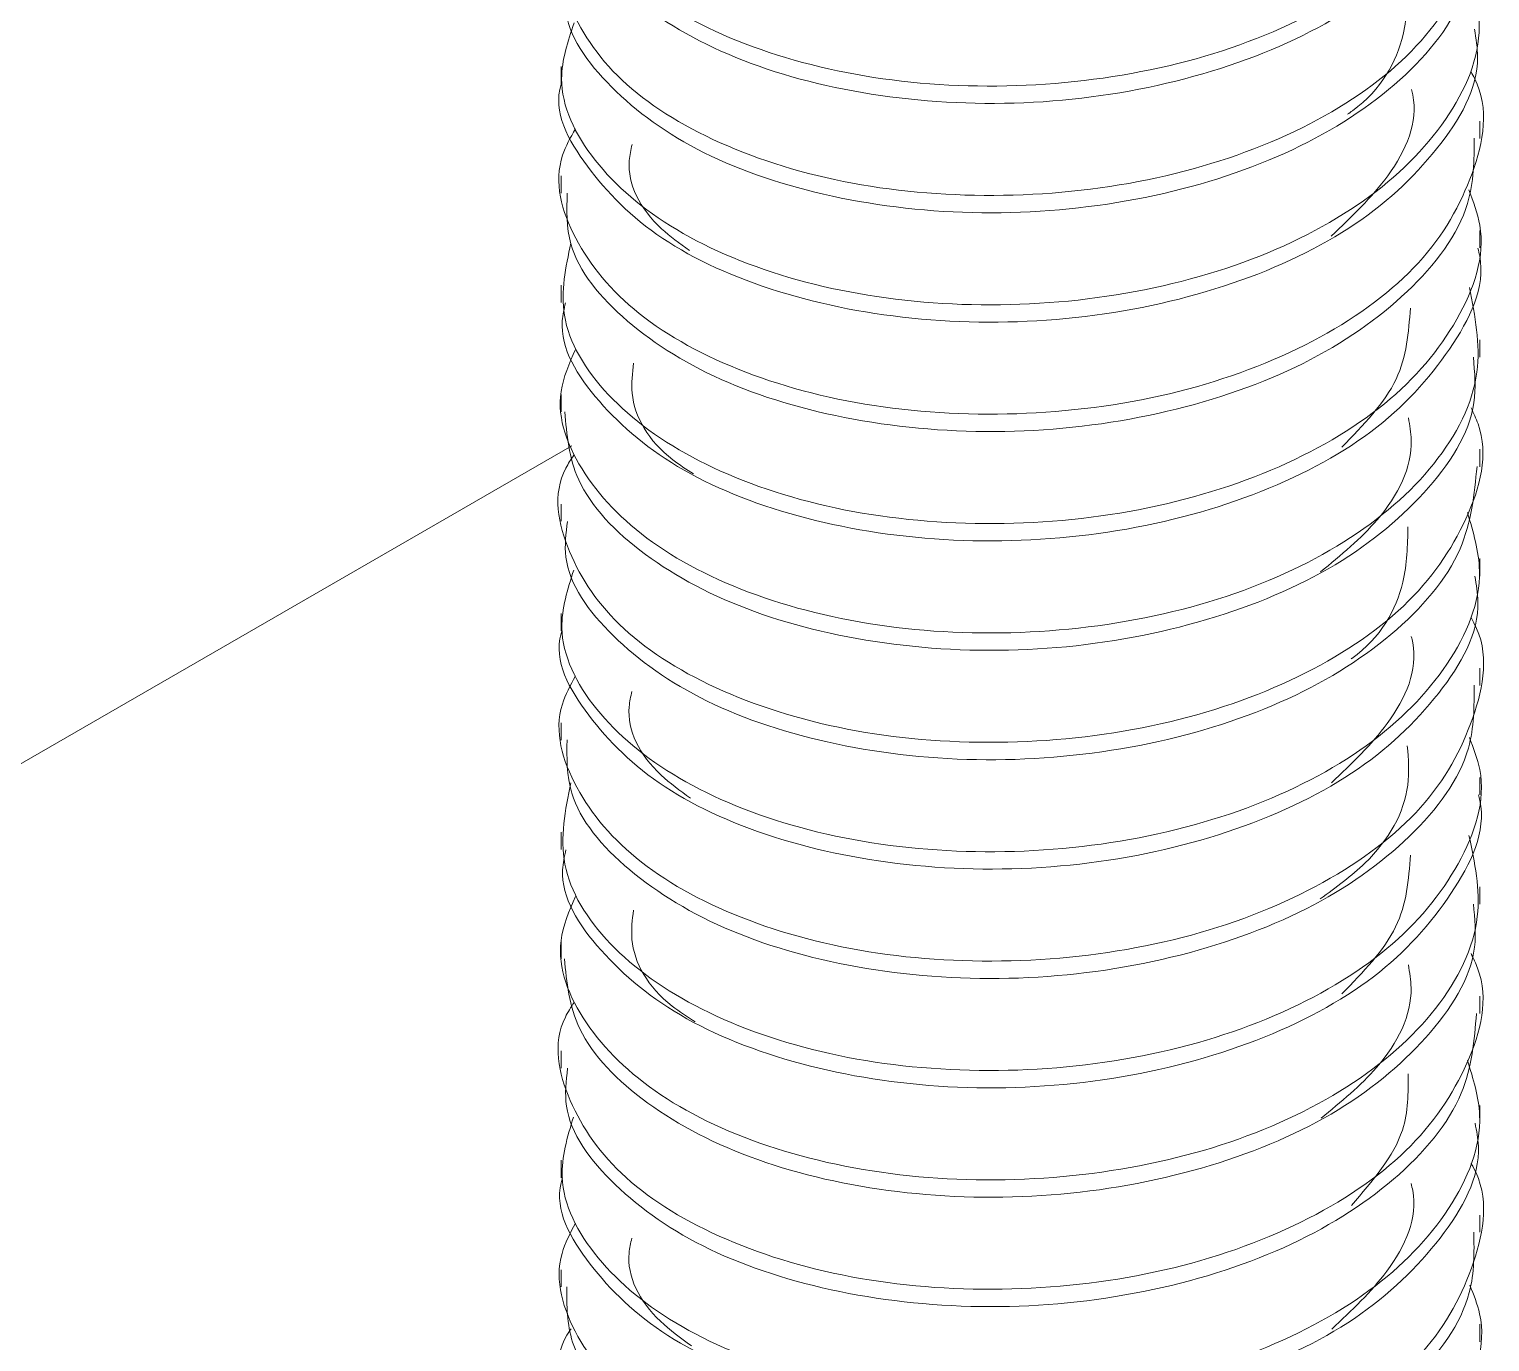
# Model space of a CAD drawing. Extents: x -976302 to -776254, y 5665 to 231437.
# Drawn here: x -788598.2 to -788502.2, y 78972.1 to 79058.4 of the extents above; entities that cross this region are included whole.
import ezdxf

# ---------------------------------------------------------------- set-up
doc = ezdxf.new("R2010")
doc.units = 0
doc.header["$LTSCALE"] = 1000
doc.header["$MEASUREMENT"] = 0

msp = doc.modelspace()

# ---------------------------------------------------------------- linework, layer by layer
at = {"linetype": 'Continuous', "lineweight": 15}
for p, q in [((-788563.248, 79055.927), (-788563.248, 79054.781)), ((-788563.248, 79055.927), (-788563.248, 79054.781)), ((-788502.861, 79051.191), (-788502.861, 79052.327)), ((-788502.861, 79051.191), (-788502.861, 79052.327)), ((-788563.248, 79048.733), (-788563.248, 79047.596)), ((-788563.248, 79048.733), (-788563.248, 79047.596)), ((-788502.861, 79043.995), (-788502.861, 79045.142)), ((-788502.861, 79043.995), (-788502.861, 79045.142)), ((-788563.248, 79041.542), (-788563.248, 79040.403)), ((-788563.248, 79041.542), (-788563.248, 79040.403)), ((-788502.861, 79036.81), (-788502.861, 79037.946)), ((-788502.861, 79036.81), (-788502.861, 79037.946)), ((-788563.248, 79034.356), (-788563.248, 79033.211)), ((-788563.248, 79034.356), (-788563.248, 79033.211)), ((-788791.463, 78898.844), (-788562.545, 79030.995)), ((-788791.463, 78898.844), (-788562.545, 79030.995)), ((-788502.861, 79029.615), (-788502.861, 79030.757)), ((-788502.861, 79029.615), (-788502.861, 79030.757)), ((-788563.248, 79027.159), (-788563.248, 79026.024)), ((-788563.248, 79027.159), (-788563.248, 79026.024)), ((-788502.861, 79022.426), (-788502.861, 79023.568)), ((-788502.861, 79022.426), (-788502.861, 79023.568)), ((-788563.248, 79019.972), (-788563.248, 79018.827)), ((-788563.248, 79019.972), (-788563.248, 79018.827)), ((-788502.861, 79015.237), (-788502.861, 79016.373)), ((-788502.861, 79015.237), (-788502.861, 79016.373)), ((-788563.248, 79012.78), (-788563.248, 79011.642)), ((-788563.248, 79012.78), (-788563.248, 79011.642)), ((-788502.861, 79008.041), (-788502.861, 79009.188)), ((-788502.861, 79008.041), (-788502.861, 79009.188)), ((-788563.248, 79005.587), (-788563.248, 79004.45)), ((-788563.248, 79005.587), (-788563.248, 79004.45)), ((-788502.861, 79000.856), (-788502.861, 79001.992)), ((-788502.861, 79000.856), (-788502.861, 79001.992)), ((-788563.248, 78998.403), (-788563.248, 78997.257)), ((-788563.248, 78998.403), (-788563.248, 78997.257)), ((-788502.861, 78993.662), (-788502.861, 78994.802)), ((-788502.861, 78993.662), (-788502.861, 78994.802)), ((-788563.248, 78991.205), (-788563.248, 78990.07)), ((-788563.248, 78991.205), (-788563.248, 78990.07)), ((-788502.861, 78986.472), (-788502.861, 78987.615)), ((-788502.861, 78986.472), (-788502.861, 78987.615)), ((-788563.248, 78984.018), (-788563.248, 78982.874)), ((-788563.248, 78984.018), (-788563.248, 78982.874)), ((-788502.861, 78979.284), (-788502.861, 78980.419)), ((-788502.861, 78979.284), (-788502.861, 78980.419)), ((-788563.248, 78976.826), (-788563.248, 78975.687)), ((-788563.248, 78976.826), (-788563.248, 78975.687)), ((-788502.861, 78972.087), (-788502.861, 78973.234)), ((-788502.861, 78972.087), (-788502.861, 78973.234))]:
    msp.add_line(p, q, dxfattribs=at)
for points, knots in [([(-788562.296, 79073.295), (-788562.692, 79072.42), (-788563.89, 79069.773), (-788562.187, 79065.104), (-788557.502, 79060.256), (-788549.879, 79056.567), (-788540.403, 79054.565), (-788530.085, 79054.544), (-788520.108, 79056.462), (-788511.575, 79060.283), (-788505.543, 79065.447), (-788502.414, 79071.447), (-788503.16, 79075.458), (-788503.518, 79077.386)], [0, 0, 0, 0, 0.047346, 0.143341, 0.239312, 0.335302, 0.431272, 0.527243, 0.623228, 0.719198, 0.815197, 0.911164, 1, 1, 1, 1]), ([(-788562.296, 79073.295), (-788562.692, 79072.42), (-788563.89, 79069.773), (-788562.187, 79065.104), (-788557.502, 79060.256), (-788549.879, 79056.567), (-788540.403, 79054.565), (-788530.085, 79054.544), (-788520.108, 79056.462), (-788511.575, 79060.283), (-788505.543, 79065.447), (-788502.414, 79071.447), (-788503.16, 79075.458), (-788503.518, 79077.386)], [0, 0, 0, 0, 0.047346, 0.143341, 0.239312, 0.335302, 0.431272, 0.527243, 0.623228, 0.719198, 0.815197, 0.911164, 1, 1, 1, 1]), ([(-788503.291, 79072.765), (-788503.21, 79071.707), (-788502.97, 79068.557), (-788506.286, 79063.548), (-788512.625, 79058.473), (-788521.451, 79054.98), (-788531.538, 79053.262), (-788541.806, 79053.621), (-788551.106, 79055.848), (-788558.267, 79059.728), (-788562.645, 79064.422), (-788562.871, 79067.718), (-788562.972, 79069.181)], [0, 0, 0, 0, 0.0543406, 0.1618234, 0.2693015, 0.3767979, 0.4842708, 0.5917741, 0.6992497, 0.806743, 0.9142216, 1, 1, 1, 1]), ([(-788503.291, 79072.765), (-788503.21, 79071.707), (-788502.97, 79068.557), (-788506.286, 79063.548), (-788512.625, 79058.473), (-788521.451, 79054.98), (-788531.538, 79053.262), (-788541.806, 79053.621), (-788551.106, 79055.848), (-788558.267, 79059.728), (-788562.645, 79064.422), (-788562.871, 79067.718), (-788562.972, 79069.181)], [0, 0, 0, 0, 0.0543406, 0.1618234, 0.2693015, 0.3767979, 0.4842708, 0.5917741, 0.6992497, 0.806743, 0.9142216, 1, 1, 1, 1]), ([(-788562.44, 79066.337), (-788562.598, 79066.098), (-788563.892, 79064.147), (-788563.113, 79060.053), (-788559.798, 79054.864), (-788553.149, 79050.667), (-788544.311, 79047.927), (-788534.184, 79047.135), (-788523.926, 79048.273), (-788514.722, 79051.387), (-788507.509, 79056.09), (-788503.476, 79061.871), (-788502.172, 79066.595), (-788503.263, 79068.986), (-788503.438, 79069.368)], [0, 0, 0, 0, 0.013489, 0.110304, 0.207112, 0.303917, 0.400737, 0.497537, 0.594365, 0.691168, 0.787988, 0.884793, 0.981595, 1, 1, 1, 1]), ([(-788562.44, 79066.337), (-788562.598, 79066.098), (-788563.892, 79064.147), (-788563.113, 79060.053), (-788559.798, 79054.864), (-788553.149, 79050.667), (-788544.311, 79047.927), (-788534.184, 79047.135), (-788523.926, 79048.273), (-788514.722, 79051.387), (-788507.509, 79056.09), (-788503.476, 79061.871), (-788502.172, 79066.595), (-788503.263, 79068.986), (-788503.438, 79069.368)], [0, 0, 0, 0, 0.013489, 0.110304, 0.207112, 0.303917, 0.400737, 0.497537, 0.594365, 0.691168, 0.787988, 0.884793, 0.981595, 1, 1, 1, 1]), ([(-788503.014, 79065.581), (-788503.223, 79063.699), (-788503.662, 79059.73), (-788508.456, 79054.197), (-788515.886, 79049.702), (-788525.337, 79046.882), (-788535.639, 79045.962), (-788545.644, 79047.107), (-788554.278, 79049.999), (-788560.308, 79054.434), (-788563.295, 79058.668), (-788562.938, 79061.234), (-788562.835, 79061.97)], [0, 0, 0, 0, 0.096849, 0.204333, 0.311838, 0.419323, 0.526808, 0.634309, 0.741794, 0.849311, 0.956791, 1, 1, 1, 1]), ([(-788503.014, 79065.581), (-788503.223, 79063.699), (-788503.662, 79059.73), (-788508.456, 79054.197), (-788515.886, 79049.702), (-788525.337, 79046.882), (-788535.639, 79045.962), (-788545.644, 79047.107), (-788554.278, 79049.999), (-788560.308, 79054.434), (-788563.295, 79058.668), (-788562.938, 79061.234), (-788562.835, 79061.97)], [0, 0, 0, 0, 0.096849, 0.204333, 0.311838, 0.419323, 0.526808, 0.634309, 0.741794, 0.849311, 0.956791, 1, 1, 1, 1]), ([(-788562.394, 79058.789), (-788562.801, 79057.568), (-788563.808, 79054.546), (-788561.463, 79049.62), (-788556.102, 79044.99), (-788548.008, 79041.602), (-788538.261, 79040.018), (-788527.915, 79040.4), (-788518.16, 79042.741), (-788510.053, 79046.893), (-788504.676, 79052.29), (-788502.317, 79057.848), (-788503.29, 79061.253), (-788503.674, 79062.599)], [0, 0, 0, 0, 0.065634, 0.162438, 0.259223, 0.356036, 0.452816, 0.54961, 0.646401, 0.743187, 0.839991, 0.936772, 1, 1, 1, 1]), ([(-788562.394, 79058.789), (-788562.801, 79057.568), (-788563.808, 79054.546), (-788561.463, 79049.62), (-788556.102, 79044.99), (-788548.008, 79041.602), (-788538.261, 79040.018), (-788527.915, 79040.4), (-788518.16, 79042.741), (-788510.053, 79046.893), (-788504.676, 79052.29), (-788502.317, 79057.848), (-788503.29, 79061.253), (-788503.674, 79062.599)], [0, 0, 0, 0, 0.065634, 0.162438, 0.259223, 0.356036, 0.452816, 0.54961, 0.646401, 0.743187, 0.839991, 0.936772, 1, 1, 1, 1]), ([(-788507.592, 79061.606), (-788507.611, 79060.415), (-788507.661, 79057.43), (-788509.394, 79054.299), (-788511.453, 79052.859), (-788511.565, 79052.781)], [0, 0, 0, 0, 0.3857605, 0.9665792, 1, 1, 1, 1]), ([(-788507.592, 79061.606), (-788507.611, 79060.415), (-788507.661, 79057.43), (-788509.394, 79054.299), (-788511.453, 79052.859), (-788511.565, 79052.781)], [0, 0, 0, 0, 0.3857605, 0.9665792, 1, 1, 1, 1]), ([(-788503.217, 79058.367), (-788503.115, 79057.754), (-788502.664, 79055.059), (-788505.337, 79050.376), (-788511.027, 79045.041), (-788519.459, 79041.193), (-788529.356, 79039.077), (-788539.697, 79038.995), (-788549.254, 79040.857), (-788557.09, 79044.407), (-788561.803, 79049.254), (-788563.807, 79052.95), (-788563.239, 79054.765), (-788563.235, 79054.779)], [0, 0, 0, 0, 0.031615, 0.139127, 0.246623, 0.354152, 0.461645, 0.56916, 0.67666, 0.784163, 0.891673, 0.999166, 1, 1, 1, 1]), ([(-788503.217, 79058.367), (-788503.115, 79057.754), (-788502.664, 79055.059), (-788505.337, 79050.376), (-788511.027, 79045.041), (-788519.459, 79041.193), (-788529.356, 79039.077), (-788539.697, 79038.995), (-788549.254, 79040.857), (-788557.09, 79044.407), (-788561.803, 79049.254), (-788563.807, 79052.95), (-788563.239, 79054.765), (-788563.235, 79054.779)], [0, 0, 0, 0, 0.031615, 0.139127, 0.246623, 0.354152, 0.461645, 0.56916, 0.67666, 0.784163, 0.891673, 0.999166, 1, 1, 1, 1]), ([(-788562.31, 79051.827), (-788562.628, 79051.253), (-788563.914, 79048.932), (-788562.691, 79044.521), (-788558.628, 79039.5), (-788551.446, 79035.567), (-788542.246, 79033.21), (-788531.997, 79032.834), (-788521.86, 79034.385), (-788513.016, 79037.885), (-788506.338, 79042.852), (-788503.035, 79048.801), (-788502.181, 79053.312), (-788503.361, 79055.429), (-788503.44, 79055.571)], [0, 0, 0, 0, 0.031647, 0.127805, 0.223942, 0.320088, 0.416231, 0.512365, 0.608522, 0.704659, 0.800822, 0.896955, 0.993098, 1, 1, 1, 1]), ([(-788562.31, 79051.827), (-788562.628, 79051.253), (-788563.914, 79048.932), (-788562.691, 79044.521), (-788558.628, 79039.5), (-788551.446, 79035.567), (-788542.246, 79033.21), (-788531.997, 79032.834), (-788521.86, 79034.385), (-788513.016, 79037.885), (-788506.338, 79042.852), (-788503.035, 79048.801), (-788502.181, 79053.312), (-788503.361, 79055.429), (-788503.44, 79055.571)], [0, 0, 0, 0, 0.031647, 0.127805, 0.223942, 0.320088, 0.416231, 0.512365, 0.608522, 0.704659, 0.800822, 0.896955, 0.993098, 1, 1, 1, 1]), ([(-788507.354, 79054.401), (-788507.324, 79054.285), (-788506.847, 79052.396), (-788508.375, 79048.834), (-788511.291, 79046.041), (-788512.629, 79044.759)], [0, 0, 0, 0, 0.034088, 0.55673, 1, 1, 1, 1]), ([(-788507.354, 79054.401), (-788507.324, 79054.285), (-788506.847, 79052.396), (-788508.375, 79048.834), (-788511.291, 79046.041), (-788512.629, 79044.759)], [0, 0, 0, 0, 0.034088, 0.55673, 1, 1, 1, 1]), ([(-788503.228, 79051.205), (-788503.241, 79049.759), (-788503.272, 79046.22), (-788507.237, 79040.948), (-788514.106, 79036.13), (-788523.242, 79032.95), (-788533.452, 79031.596), (-788543.62, 79032.33), (-788552.628, 79034.869), (-788559.283, 79039.022), (-788562.968, 79043.518), (-788562.876, 79046.479), (-788562.841, 79047.605)], [0, 0, 0, 0, 0.074219, 0.181693, 0.289174, 0.396656, 0.504125, 0.611623, 0.719096, 0.826596, 0.934065, 1, 1, 1, 1]), ([(-788503.228, 79051.205), (-788503.241, 79049.759), (-788503.272, 79046.22), (-788507.237, 79040.948), (-788514.106, 79036.13), (-788523.242, 79032.95), (-788533.452, 79031.596), (-788543.62, 79032.33), (-788552.628, 79034.869), (-788559.283, 79039.022), (-788562.968, 79043.518), (-788562.876, 79046.479), (-788562.841, 79047.605)], [0, 0, 0, 0, 0.074219, 0.181693, 0.289174, 0.396656, 0.504125, 0.611623, 0.719096, 0.826596, 0.934065, 1, 1, 1, 1]), ([(-788554.815, 79043.819), (-788555.453, 79044.283), (-788557.769, 79045.969), (-788559.069, 79048.564), (-788558.661, 79050.444), (-788558.584, 79050.798)], [0, 0, 0, 0, 0.235839, 0.856014, 1, 1, 1, 1]), ([(-788554.815, 79043.819), (-788555.453, 79044.283), (-788557.769, 79045.969), (-788559.069, 79048.564), (-788558.661, 79050.444), (-788558.584, 79050.798)], [0, 0, 0, 0, 0.235839, 0.856014, 1, 1, 1, 1]), ([(-788562.607, 79044.307), (-788562.943, 79042.726), (-788563.667, 79039.322), (-788560.589, 79034.174), (-788554.587, 79029.779), (-788546.061, 79026.72), (-788536.094, 79025.56), (-788525.771, 79026.343), (-788516.289, 79029.102), (-788508.643, 79033.559), (-788503.969, 79039.17), (-788502.234, 79044.238), (-788503.292, 79047.04), (-788503.583, 79047.809)], [0, 0, 0, 0, 0.084575, 0.182194, 0.279801, 0.377434, 0.475039, 0.572666, 0.670274, 0.76789, 0.865505, 0.96311, 1, 1, 1, 1]), ([(-788562.607, 79044.307), (-788562.943, 79042.726), (-788563.667, 79039.322), (-788560.589, 79034.174), (-788554.587, 79029.779), (-788546.061, 79026.72), (-788536.094, 79025.56), (-788525.771, 79026.343), (-788516.289, 79029.102), (-788508.643, 79033.559), (-788503.969, 79039.17), (-788502.234, 79044.238), (-788503.292, 79047.04), (-788503.583, 79047.809)], [0, 0, 0, 0, 0.084575, 0.182194, 0.279801, 0.377434, 0.475039, 0.572666, 0.670274, 0.76789, 0.865505, 0.96311, 1, 1, 1, 1]), ([(-788502.992, 79043.985), (-788502.949, 79043.812), (-788502.393, 79041.572), (-788504.55, 79037.232), (-788509.535, 79031.682), (-788517.537, 79027.481), (-788527.194, 79024.985), (-788537.544, 79024.454), (-788547.36, 79025.941), (-788555.637, 79029.142), (-788561.079, 79033.789), (-788563.548, 79037.776), (-788563.046, 79039.992), (-788562.956, 79040.387)], [0, 0, 0, 0, 0.008994, 0.116523, 0.224028, 0.331562, 0.439063, 0.546575, 0.654089, 0.761595, 0.869125, 0.976627, 1, 1, 1, 1]), ([(-788502.992, 79043.985), (-788502.949, 79043.812), (-788502.393, 79041.572), (-788504.55, 79037.232), (-788509.535, 79031.682), (-788517.537, 79027.481), (-788527.194, 79024.985), (-788537.544, 79024.454), (-788547.36, 79025.941), (-788555.637, 79029.142), (-788561.079, 79033.789), (-788563.548, 79037.776), (-788563.046, 79039.992), (-788562.956, 79040.387)], [0, 0, 0, 0, 0.008994, 0.116523, 0.224028, 0.331562, 0.439063, 0.546575, 0.654089, 0.761595, 0.869125, 0.976627, 1, 1, 1, 1]), ([(-788562.302, 79037.326), (-788562.703, 79036.408), (-788563.883, 79033.713), (-788562.104, 79029.01), (-788557.333, 79024.188), (-788549.649, 79020.535), (-788540.136, 79018.585), (-788529.812, 79018.615), (-788519.86, 79020.587), (-788511.378, 79024.45), (-788505.426, 79029.644), (-788502.4, 79035.592), (-788503.183, 79039.527), (-788503.551, 79041.383)], [0, 0, 0, 0, 0.049639, 0.145732, 0.2418, 0.337889, 0.433956, 0.530026, 0.626106, 0.722175, 0.81827, 0.914335, 1, 1, 1, 1]), ([(-788562.302, 79037.326), (-788562.703, 79036.408), (-788563.883, 79033.713), (-788562.104, 79029.01), (-788557.333, 79024.188), (-788549.649, 79020.535), (-788540.136, 79018.585), (-788529.812, 79018.615), (-788519.86, 79020.587), (-788511.378, 79024.45), (-788505.426, 79029.644), (-788502.4, 79035.592), (-788503.183, 79039.527), (-788503.551, 79041.383)], [0, 0, 0, 0, 0.049639, 0.145732, 0.2418, 0.337889, 0.433956, 0.530026, 0.626106, 0.722175, 0.81827, 0.914335, 1, 1, 1, 1]), ([(-788507.429, 79040.039), (-788507.546, 79038.446), (-788507.786, 79035.169), (-788510.527, 79032.347), (-788511.935, 79030.897)], [0, 0, 0, 0, 0.486135, 1, 1, 1, 1]), ([(-788507.429, 79040.039), (-788507.546, 79038.446), (-788507.786, 79035.169), (-788510.527, 79032.347), (-788511.935, 79030.897)], [0, 0, 0, 0, 0.486135, 1, 1, 1, 1]), ([(-788503.29, 79036.809), (-788503.202, 79035.807), (-788502.929, 79032.714), (-788506.158, 79027.744), (-788512.419, 79022.634), (-788521.197, 79019.096), (-788531.264, 79017.327), (-788541.543, 79017.632), (-788550.882, 79019.814), (-788558.113, 79023.653), (-788562.595, 79028.372), (-788562.874, 79031.716), (-788563, 79033.227)], [0, 0, 0, 0, 0.051489, 0.158974, 0.266453, 0.373953, 0.481428, 0.588932, 0.696409, 0.803903, 0.911384, 1, 1, 1, 1]), ([(-788503.29, 79036.809), (-788503.202, 79035.807), (-788502.929, 79032.714), (-788506.158, 79027.744), (-788512.419, 79022.634), (-788521.197, 79019.096), (-788531.264, 79017.327), (-788541.543, 79017.632), (-788550.882, 79019.814), (-788558.113, 79023.653), (-788562.595, 79028.372), (-788562.874, 79031.716), (-788563, 79033.227)], [0, 0, 0, 0, 0.051489, 0.158974, 0.266453, 0.373953, 0.481428, 0.588932, 0.696409, 0.803903, 0.911384, 1, 1, 1, 1]), ([(-788554.538, 79029.138), (-788555.007, 79029.439), (-788557.292, 79030.904), (-788558.815, 79033.575), (-788558.561, 79035.765), (-788558.485, 79036.422)], [0, 0, 0, 0, 0.153201, 0.746025, 1, 1, 1, 1]), ([(-788554.538, 79029.138), (-788555.007, 79029.439), (-788557.292, 79030.904), (-788558.815, 79033.575), (-788558.561, 79035.765), (-788558.485, 79036.422)], [0, 0, 0, 0, 0.153201, 0.746025, 1, 1, 1, 1]), ([(-788562.417, 79030.366), (-788562.599, 79030.086), (-788563.897, 79028.088), (-788563.069, 79023.954), (-788559.658, 79018.784), (-788552.941, 79014.62), (-788544.055, 79011.926), (-788533.91, 79011.186), (-788523.664, 79012.376), (-788514.502, 79015.54), (-788507.355, 79020.277), (-788503.412, 79026.08), (-788502.168, 79030.779), (-788503.274, 79033.135), (-788503.439, 79033.487)], [0, 0, 0, 0, 0.015789, 0.112519, 0.20924, 0.30596, 0.402692, 0.499406, 0.596149, 0.692865, 0.789601, 0.886318, 0.983035, 1, 1, 1, 1]), ([(-788562.417, 79030.366), (-788562.599, 79030.086), (-788563.897, 79028.088), (-788563.069, 79023.954), (-788559.658, 79018.784), (-788552.941, 79014.62), (-788544.055, 79011.926), (-788533.91, 79011.186), (-788523.664, 79012.376), (-788514.502, 79015.54), (-788507.355, 79020.277), (-788503.412, 79026.08), (-788502.168, 79030.779), (-788503.274, 79033.135), (-788503.439, 79033.487)], [0, 0, 0, 0, 0.015789, 0.112519, 0.20924, 0.30596, 0.402692, 0.499406, 0.596149, 0.692865, 0.789601, 0.886318, 0.983035, 1, 1, 1, 1]), ([(-788507.555, 79032.82), (-788507.471, 79032.335), (-788507.079, 79030.062), (-788508.914, 79026.349), (-788512.002, 79023.797), (-788513.339, 79022.692)], [0, 0, 0, 0, 0.13339, 0.624952, 1, 1, 1, 1]), ([(-788507.555, 79032.82), (-788507.471, 79032.335), (-788507.079, 79030.062), (-788508.914, 79026.349), (-788512.002, 79023.797), (-788513.339, 79022.692)], [0, 0, 0, 0, 0.13339, 0.624952, 1, 1, 1, 1]), ([(-788503.049, 79029.629), (-788503.228, 79027.802), (-788503.611, 79023.885), (-788508.296, 79018.383), (-788515.657, 79013.845), (-788525.071, 79010.98), (-788535.365, 79010.005), (-788545.393, 79011.099), (-788554.076, 79013.947), (-788560.188, 79018.349), (-788563.256, 79022.617), (-788562.926, 79025.234), (-788562.827, 79026.018)], [0, 0, 0, 0, 0.09402, 0.201502, 0.309002, 0.416486, 0.523967, 0.631468, 0.73895, 0.846464, 0.953942, 1, 1, 1, 1]), ([(-788503.049, 79029.629), (-788503.228, 79027.802), (-788503.611, 79023.885), (-788508.296, 79018.383), (-788515.657, 79013.845), (-788525.071, 79010.98), (-788535.365, 79010.005), (-788545.393, 79011.099), (-788554.076, 79013.947), (-788560.188, 79018.349), (-788563.256, 79022.617), (-788562.926, 79025.234), (-788562.827, 79026.018)], [0, 0, 0, 0, 0.09402, 0.201502, 0.309002, 0.416486, 0.523967, 0.631468, 0.73895, 0.846464, 0.953942, 1, 1, 1, 1]), ([(-788562.415, 79022.818), (-788562.817, 79021.554), (-788563.793, 79018.485), (-788561.361, 79013.531), (-788555.918, 79008.93), (-788547.768, 79005.581), (-788537.991, 79004.05), (-788527.644, 79004.482), (-788517.921, 79006.876), (-788509.87, 79011.068), (-788504.578, 79016.493), (-788502.306, 79021.991), (-788503.297, 79025.321), (-788503.676, 79026.594)], [0, 0, 0, 0, 0.067926, 0.164837, 0.26173, 0.358651, 0.455539, 0.552442, 0.64934, 0.746235, 0.843145, 0.940035, 1, 1, 1, 1]), ([(-788562.415, 79022.818), (-788562.817, 79021.554), (-788563.793, 79018.485), (-788561.361, 79013.531), (-788555.918, 79008.93), (-788547.768, 79005.581), (-788537.991, 79004.05), (-788527.644, 79004.482), (-788517.921, 79006.876), (-788509.87, 79011.068), (-788504.578, 79016.493), (-788502.306, 79021.991), (-788503.297, 79025.321), (-788503.676, 79026.594)], [0, 0, 0, 0, 0.067926, 0.164837, 0.26173, 0.358651, 0.455539, 0.552442, 0.64934, 0.746235, 0.843145, 0.940035, 1, 1, 1, 1]), ([(-788507.586, 79025.653), (-788507.615, 79024.443), (-788507.686, 79021.442), (-788509.356, 79018.368), (-788511.311, 79016.993), (-788511.325, 79016.983)], [0, 0, 0, 0, 0.401258, 0.995645, 1, 1, 1, 1]), ([(-788507.586, 79025.653), (-788507.615, 79024.443), (-788507.686, 79021.442), (-788509.356, 79018.368), (-788511.311, 79016.993), (-788511.325, 79016.983)], [0, 0, 0, 0, 0.401258, 0.995645, 1, 1, 1, 1]), ([(-788503.197, 79022.411), (-788503.098, 79021.854), (-788502.628, 79019.216), (-788505.23, 79014.576), (-788510.834, 79009.212), (-788519.214, 79005.319), (-788529.084, 79003.154), (-788539.429, 79003.016), (-788549.021, 79004.832), (-788556.914, 79008.338), (-788561.722, 79013.163), (-788563.776, 79016.895), (-788563.211, 79018.761), (-788563.192, 79018.822)], [0, 0, 0, 0, 0.02877, 0.136286, 0.243786, 0.351318, 0.458814, 0.566331, 0.673835, 0.78134, 0.888855, 0.996351, 1, 1, 1, 1]), ([(-788503.197, 79022.411), (-788503.098, 79021.854), (-788502.628, 79019.216), (-788505.23, 79014.576), (-788510.834, 79009.212), (-788519.214, 79005.319), (-788529.084, 79003.154), (-788539.429, 79003.016), (-788549.021, 79004.832), (-788556.914, 79008.338), (-788561.722, 79013.163), (-788563.776, 79016.895), (-788563.211, 79018.761), (-788563.192, 79018.822)], [0, 0, 0, 0, 0.02877, 0.136286, 0.243786, 0.351318, 0.458814, 0.566331, 0.673835, 0.78134, 0.888855, 0.996351, 1, 1, 1, 1]), ([(-788562.302, 79015.858), (-788562.635, 79015.241), (-788563.913, 79012.873), (-788562.626, 79008.424), (-788558.472, 79003.427), (-788551.226, 78999.527), (-788541.984, 78997.221), (-788531.723, 78996.896), (-788521.605, 78998.5), (-788512.809, 79002.046), (-788506.201, 79007.045), (-788502.991, 79013.013), (-788502.188, 79017.496), (-788503.375, 79019.579), (-788503.439, 79019.691)], [0, 0, 0, 0, 0.033893, 0.129971, 0.226028, 0.322095, 0.418157, 0.51421, 0.610286, 0.706343, 0.802426, 0.898478, 0.994543, 1, 1, 1, 1]), ([(-788562.302, 79015.858), (-788562.635, 79015.241), (-788563.913, 79012.873), (-788562.626, 79008.424), (-788558.472, 79003.427), (-788551.226, 78999.527), (-788541.984, 78997.221), (-788531.723, 78996.896), (-788521.605, 78998.5), (-788512.809, 79002.046), (-788506.201, 79007.045), (-788502.991, 79013.013), (-788502.188, 79017.496), (-788503.375, 79019.579), (-788503.439, 79019.691)], [0, 0, 0, 0, 0.033893, 0.129971, 0.226028, 0.322095, 0.418157, 0.51421, 0.610286, 0.706343, 0.802426, 0.898478, 0.994543, 1, 1, 1, 1]), ([(-788507.367, 79018.446), (-788507.334, 79018.311), (-788506.859, 79016.402), (-788508.387, 79012.854), (-788511.292, 79010.091), (-788512.611, 79008.838)], [0, 0, 0, 0, 0.039871, 0.564228, 1, 1, 1, 1]), ([(-788507.367, 79018.446), (-788507.334, 79018.311), (-788506.859, 79016.402), (-788508.387, 79012.854), (-788511.292, 79010.091), (-788512.611, 79008.838)], [0, 0, 0, 0, 0.039871, 0.564228, 1, 1, 1, 1]), ([(-788503.244, 79015.25), (-788503.239, 79013.859), (-788503.227, 79010.375), (-788507.094, 79005.139), (-788513.889, 79000.283), (-788522.983, 78997.058), (-788533.178, 78995.651), (-788543.363, 78996.332), (-788552.414, 78998.827), (-788559.144, 79002.942), (-788562.924, 79007.468), (-788562.873, 79010.478), (-788562.853, 79011.652)], [0, 0, 0, 0, 0.071372, 0.178846, 0.286325, 0.393809, 0.501277, 0.608776, 0.716248, 0.823746, 0.931216, 1, 1, 1, 1]), ([(-788503.244, 79015.25), (-788503.239, 79013.859), (-788503.227, 79010.375), (-788507.094, 79005.139), (-788513.889, 79000.283), (-788522.983, 78997.058), (-788533.178, 78995.651), (-788543.363, 78996.332), (-788552.414, 78998.827), (-788559.144, 79002.942), (-788562.924, 79007.468), (-788562.873, 79010.478), (-788562.853, 79011.652)], [0, 0, 0, 0, 0.071372, 0.178846, 0.286325, 0.393809, 0.501277, 0.608776, 0.716248, 0.823746, 0.931216, 1, 1, 1, 1]), ([(-788554.749, 79007.816), (-788555.425, 79008.311), (-788557.773, 79010.029), (-788559.083, 79012.645), (-788558.668, 79014.507), (-788558.592, 79014.844)], [0, 0, 0, 0, 0.248702, 0.863872, 1, 1, 1, 1]), ([(-788554.749, 79007.816), (-788555.425, 79008.311), (-788557.773, 79010.029), (-788559.083, 79012.645), (-788558.668, 79014.507), (-788558.592, 79014.844)], [0, 0, 0, 0, 0.248702, 0.863872, 1, 1, 1, 1]), ([(-788562.607, 79008.839), (-788562.971, 79007.046), (-788563.707, 79003.426), (-788560.479, 78998.089), (-788554.387, 78993.725), (-788545.813, 78990.709), (-788535.821, 78989.602), (-788525.504, 78990.436), (-788516.06, 78993.247), (-788508.474, 78997.74), (-788503.892, 79003.377), (-788502.223, 79008.38), (-788503.283, 79011.108), (-788503.554, 79011.805)], [0, 0, 0, 0, 0.095059, 0.191916, 0.288764, 0.385636, 0.48248, 0.579348, 0.676196, 0.773053, 0.869908, 0.966752, 1, 1, 1, 1]), ([(-788562.607, 79008.839), (-788562.971, 79007.046), (-788563.707, 79003.426), (-788560.479, 78998.089), (-788554.387, 78993.725), (-788545.813, 78990.709), (-788535.821, 78989.602), (-788525.504, 78990.436), (-788516.06, 78993.247), (-788508.474, 78997.74), (-788503.892, 79003.377), (-788502.223, 79008.38), (-788503.283, 79011.108), (-788503.554, 79011.805)], [0, 0, 0, 0, 0.095059, 0.191916, 0.288764, 0.385636, 0.48248, 0.579348, 0.676196, 0.773053, 0.869908, 0.966752, 1, 1, 1, 1]), ([(-788507.631, 79011.258), (-788507.562, 79010.397), (-788507.347, 79007.74), (-788509.383, 79004.103), (-788512.314, 79001.96), (-788513.349, 79001.204)], [0, 0, 0, 0, 0.236457, 0.730473, 1, 1, 1, 1]), ([(-788507.631, 79011.258), (-788507.562, 79010.397), (-788507.347, 79007.74), (-788509.383, 79004.103), (-788512.314, 79001.96), (-788513.349, 79001.204)], [0, 0, 0, 0, 0.236457, 0.730473, 1, 1, 1, 1]), ([(-788502.954, 79008.033), (-788502.923, 79007.915), (-788502.362, 79005.732), (-788504.464, 79001.435), (-788509.355, 78995.861), (-788517.302, 78991.617), (-788526.925, 78989.073), (-788537.272, 78988.487), (-788547.117, 78989.926), (-788555.447, 78993.082), (-788560.976, 78997.701), (-788563.513, 79001.724), (-788563.027, 79003.99), (-788562.932, 79004.434)], [0, 0, 0, 0, 0.006171, 0.113699, 0.221202, 0.328733, 0.436233, 0.543742, 0.651255, 0.758759, 0.866288, 0.973788, 1, 1, 1, 1]), ([(-788502.954, 79008.033), (-788502.923, 79007.915), (-788502.362, 79005.732), (-788504.464, 79001.435), (-788509.355, 78995.861), (-788517.302, 78991.617), (-788526.925, 78989.073), (-788537.272, 78988.487), (-788547.117, 78989.926), (-788555.447, 78993.082), (-788560.976, 78997.701), (-788563.513, 79001.724), (-788563.027, 79003.99), (-788562.932, 79004.434)], [0, 0, 0, 0, 0.006171, 0.113699, 0.221202, 0.328733, 0.436233, 0.543742, 0.651255, 0.758759, 0.866288, 0.973788, 1, 1, 1, 1]), ([(-788562.309, 79001.357), (-788562.716, 79000.396), (-788563.875, 78997.654), (-788562.02, 78992.917), (-788557.162, 78988.121), (-788549.418, 78984.505), (-788539.869, 78982.607), (-788529.539, 78982.688), (-788519.613, 78984.712), (-788511.183, 78988.619), (-788505.311, 78993.842), (-788502.388, 78999.737), (-788503.204, 79003.596), (-788503.581, 79005.378)], [0, 0, 0, 0, 0.051932, 0.148123, 0.244291, 0.34048, 0.436645, 0.532815, 0.628993, 0.72516, 0.821354, 0.917518, 1, 1, 1, 1]), ([(-788562.309, 79001.357), (-788562.716, 79000.396), (-788563.875, 78997.654), (-788562.02, 78992.917), (-788557.162, 78988.121), (-788549.418, 78984.505), (-788539.869, 78982.607), (-788529.539, 78982.688), (-788519.613, 78984.712), (-788511.183, 78988.619), (-788505.311, 78993.842), (-788502.388, 78999.737), (-788503.204, 79003.596), (-788503.581, 79005.378)], [0, 0, 0, 0, 0.051932, 0.148123, 0.244291, 0.34048, 0.436645, 0.532815, 0.628993, 0.72516, 0.821354, 0.917518, 1, 1, 1, 1]), ([(-788507.417, 79004.084), (-788507.542, 79002.471), (-788507.796, 78999.2), (-788510.542, 78996.387), (-788511.935, 78994.96)], [0, 0, 0, 0, 0.492982, 1, 1, 1, 1]), ([(-788507.417, 79004.084), (-788507.542, 79002.471), (-788507.796, 78999.2), (-788510.542, 78996.387), (-788511.935, 78994.96)], [0, 0, 0, 0, 0.492982, 1, 1, 1, 1]), ([(-788503.287, 79000.852), (-788503.192, 78999.907), (-788502.889, 78996.87), (-788506.034, 78991.94), (-788512.215, 78986.796), (-788520.945, 78983.214), (-788530.99, 78981.394), (-788541.279, 78981.644), (-788550.657, 78983.781), (-788557.957, 78987.579), (-788562.545, 78992.323), (-788562.878, 78995.713), (-788563.031, 78997.271)], [0, 0, 0, 0, 0.048637, 0.156126, 0.263606, 0.371109, 0.478586, 0.586091, 0.693571, 0.801065, 0.908549, 1, 1, 1, 1]), ([(-788503.287, 79000.852), (-788503.192, 78999.907), (-788502.889, 78996.87), (-788506.034, 78991.94), (-788512.215, 78986.796), (-788520.945, 78983.214), (-788530.99, 78981.394), (-788541.279, 78981.644), (-788550.657, 78983.781), (-788557.957, 78987.579), (-788562.545, 78992.323), (-788562.878, 78995.713), (-788563.031, 78997.271)], [0, 0, 0, 0, 0.048637, 0.156126, 0.263606, 0.371109, 0.478586, 0.586091, 0.693571, 0.801065, 0.908549, 1, 1, 1, 1]), ([(-788554.424, 78993.112), (-788554.949, 78993.45), (-788557.288, 78994.954), (-788558.832, 78997.654), (-788558.566, 78999.828), (-788558.488, 79000.468)], [0, 0, 0, 0, 0.169766, 0.755475, 1, 1, 1, 1]), ([(-788554.424, 78993.112), (-788554.949, 78993.45), (-788557.288, 78994.954), (-788558.832, 78997.654), (-788558.566, 78999.828), (-788558.488, 79000.468)], [0, 0, 0, 0, 0.169766, 0.755475, 1, 1, 1, 1]), ([(-788562.396, 78994.396), (-788562.601, 78994.073), (-788563.902, 78992.03), (-788563.023, 78987.855), (-788559.516, 78982.705), (-788552.731, 78978.573), (-788543.798, 78975.926), (-788533.635, 78975.239), (-788523.403, 78976.481), (-788514.285, 78979.693), (-788507.203, 78984.464), (-788503.35, 78990.29), (-788502.165, 78994.963), (-788503.285, 78997.285), (-788503.44, 78997.607)], [0, 0, 0, 0, 0.018083, 0.114729, 0.211364, 0.307999, 0.404645, 0.501273, 0.59793, 0.694561, 0.791213, 0.887844, 0.984476, 1, 1, 1, 1]), ([(-788562.396, 78994.396), (-788562.601, 78994.073), (-788563.902, 78992.03), (-788563.023, 78987.855), (-788559.516, 78982.705), (-788552.731, 78978.573), (-788543.798, 78975.926), (-788533.635, 78975.239), (-788523.403, 78976.481), (-788514.285, 78979.693), (-788507.203, 78984.464), (-788503.35, 78990.29), (-788502.165, 78994.963), (-788503.285, 78997.285), (-788503.44, 78997.607)], [0, 0, 0, 0, 0.018083, 0.114729, 0.211364, 0.307999, 0.404645, 0.501273, 0.59793, 0.694561, 0.791213, 0.887844, 0.984476, 1, 1, 1, 1]), ([(-788507.562, 78996.866), (-788507.477, 78996.362), (-788507.092, 78994.069), (-788508.927, 78990.374), (-788511.993, 78987.856), (-788513.3, 78986.782)], [0, 0, 0, 0, 0.13937, 0.633132, 1, 1, 1, 1]), ([(-788507.562, 78996.866), (-788507.477, 78996.362), (-788507.092, 78994.069), (-788508.927, 78990.374), (-788511.993, 78987.856), (-788513.3, 78986.782)], [0, 0, 0, 0, 0.13937, 0.633132, 1, 1, 1, 1]), ([(-788503.082, 78993.677), (-788503.232, 78991.904), (-788503.56, 78988.04), (-788508.138, 78982.569), (-788515.431, 78977.99), (-788524.807, 78975.079), (-788535.091, 78974.049), (-788545.142, 78975.093), (-788553.873, 78977.897), (-788560.065, 78982.264), (-788563.217, 78986.567), (-788562.916, 78989.233), (-788562.822, 78990.067)], [0, 0, 0, 0, 0.091188, 0.198668, 0.306164, 0.413647, 0.521126, 0.628625, 0.736105, 0.843617, 0.951092, 1, 1, 1, 1]), ([(-788503.082, 78993.677), (-788503.232, 78991.904), (-788503.56, 78988.04), (-788508.138, 78982.569), (-788515.431, 78977.99), (-788524.807, 78975.079), (-788535.091, 78974.049), (-788545.142, 78975.093), (-788553.873, 78977.897), (-788560.065, 78982.264), (-788563.217, 78986.567), (-788562.916, 78989.233), (-788562.822, 78990.067)], [0, 0, 0, 0, 0.091188, 0.198668, 0.306164, 0.413647, 0.521126, 0.628625, 0.736105, 0.843617, 0.951092, 1, 1, 1, 1]), ([(-788562.438, 78986.848), (-788562.834, 78985.54), (-788563.777, 78982.424), (-788561.257, 78977.442), (-788555.733, 78972.869), (-788547.527, 78969.561), (-788537.72, 78968.083), (-788527.374, 78968.565), (-788517.683, 78971.012), (-788509.689, 78975.243), (-788504.483, 78980.696), (-788502.296, 78986.135), (-788503.303, 78989.388), (-788503.674, 78990.588)], [0, 0, 0, 0, 0.070217, 0.167236, 0.264238, 0.361269, 0.458267, 0.55528, 0.652287, 0.749291, 0.846309, 0.943308, 1, 1, 1, 1]), ([(-788562.438, 78986.848), (-788562.834, 78985.54), (-788563.777, 78982.424), (-788561.257, 78977.442), (-788555.733, 78972.869), (-788547.527, 78969.561), (-788537.72, 78968.083), (-788527.374, 78968.565), (-788517.683, 78971.012), (-788509.689, 78975.243), (-788504.483, 78980.696), (-788502.296, 78986.135), (-788503.303, 78989.388), (-788503.674, 78990.588)], [0, 0, 0, 0, 0.070217, 0.167236, 0.264238, 0.361269, 0.458267, 0.55528, 0.652287, 0.749291, 0.846309, 0.943308, 1, 1, 1, 1]), ([(-788507.58, 78989.7), (-788507.572, 78988.449), (-788507.551, 78985.391), (-788509.91, 78982.664), (-788511.304, 78981.052)], [0, 0, 0, 0, 0.408976, 1, 1, 1, 1]), ([(-788507.58, 78989.7), (-788507.572, 78988.449), (-788507.551, 78985.391), (-788509.91, 78982.664), (-788511.304, 78981.052)], [0, 0, 0, 0, 0.408976, 1, 1, 1, 1]), ([(-788503.175, 78986.456), (-788503.08, 78985.955), (-788502.593, 78983.374), (-788505.124, 78978.776), (-788510.643, 78973.383), (-788518.97, 78969.446), (-788528.812, 78967.233), (-788539.16, 78967.039), (-788548.786, 78968.809), (-788556.736, 78972.271), (-788561.638, 78977.073), (-788563.745, 78980.842), (-788563.183, 78982.757), (-788563.151, 78982.866)], [0, 0, 0, 0, 0.025926, 0.133446, 0.240949, 0.348484, 0.455983, 0.563501, 0.671008, 0.778515, 0.886033, 0.993533, 1, 1, 1, 1]), ([(-788503.175, 78986.456), (-788503.08, 78985.955), (-788502.593, 78983.374), (-788505.124, 78978.776), (-788510.643, 78973.383), (-788518.97, 78969.446), (-788528.812, 78967.233), (-788539.16, 78967.039), (-788548.786, 78968.809), (-788556.736, 78972.271), (-788561.638, 78977.073), (-788563.745, 78980.842), (-788563.183, 78982.757), (-788563.151, 78982.866)], [0, 0, 0, 0, 0.025926, 0.133446, 0.240949, 0.348484, 0.455983, 0.563501, 0.671008, 0.778515, 0.886033, 0.993533, 1, 1, 1, 1]), ([(-788562.296, 78979.889), (-788562.643, 78979.229), (-788563.911, 78976.815), (-788562.559, 78972.328), (-788558.314, 78967.354), (-788551.004, 78963.489), (-788541.721, 78961.233), (-788531.449, 78960.959), (-788521.351, 78962.616), (-788512.604, 78966.208), (-788506.065, 78971.239), (-788502.95, 78977.225), (-788502.197, 78981.679), (-788503.39, 78983.728), (-788503.438, 78983.81)], [0, 0, 0, 0, 0.036132, 0.132131, 0.228108, 0.324097, 0.420078, 0.516053, 0.612048, 0.708025, 0.804029, 0.900002, 0.995988, 1, 1, 1, 1]), ([(-788562.296, 78979.889), (-788562.643, 78979.229), (-788563.911, 78976.815), (-788562.559, 78972.328), (-788558.314, 78967.354), (-788551.004, 78963.489), (-788541.721, 78961.233), (-788531.449, 78960.959), (-788521.351, 78962.616), (-788512.604, 78966.208), (-788506.065, 78971.239), (-788502.95, 78977.225), (-788502.197, 78981.679), (-788503.39, 78983.728), (-788503.438, 78983.81)], [0, 0, 0, 0, 0.036132, 0.132131, 0.228108, 0.324097, 0.420078, 0.516053, 0.612048, 0.708025, 0.804029, 0.900002, 0.995988, 1, 1, 1, 1]), ([(-788507.381, 78982.491), (-788507.343, 78982.337), (-788506.87, 78980.407), (-788508.4, 78976.873), (-788511.294, 78974.141), (-788512.593, 78972.915)], [0, 0, 0, 0, 0.04569, 0.571704, 1, 1, 1, 1]), ([(-788507.381, 78982.491), (-788507.343, 78982.337), (-788506.87, 78980.407), (-788508.4, 78976.873), (-788511.294, 78974.141), (-788512.593, 78972.915)], [0, 0, 0, 0, 0.04569, 0.571704, 1, 1, 1, 1]), ([(-788503.258, 78979.294), (-788503.237, 78977.959), (-788503.182, 78974.531), (-788506.953, 78969.331), (-788513.674, 78964.438), (-788522.724, 78961.167), (-788532.903, 78959.707), (-788543.104, 78960.336), (-788552.199, 78962.786), (-788559.003, 78966.862), (-788562.879, 78971.418), (-788562.87, 78974.476), (-788562.867, 78975.7)], [0, 0, 0, 0, 0.068523, 0.175998, 0.283476, 0.390961, 0.498429, 0.605929, 0.713401, 0.820897, 0.928368, 1, 1, 1, 1]), ([(-788503.258, 78979.294), (-788503.237, 78977.959), (-788503.182, 78974.531), (-788506.953, 78969.331), (-788513.674, 78964.438), (-788522.724, 78961.167), (-788532.903, 78959.707), (-788543.104, 78960.336), (-788552.199, 78962.786), (-788559.003, 78966.862), (-788562.879, 78971.418), (-788562.87, 78974.476), (-788562.867, 78975.7)], [0, 0, 0, 0, 0.068523, 0.175998, 0.283476, 0.390961, 0.498429, 0.605929, 0.713401, 0.820897, 0.928368, 1, 1, 1, 1]), ([(-788554.685, 78971.814), (-788555.398, 78972.339), (-788557.777, 78974.089), (-788559.096, 78976.725), (-788558.675, 78978.569), (-788558.602, 78978.89)], [0, 0, 0, 0, 0.261227, 0.871578, 1, 1, 1, 1]), ([(-788554.685, 78971.814), (-788555.398, 78972.339), (-788557.777, 78974.089), (-788559.096, 78976.725), (-788558.675, 78978.569), (-788558.602, 78978.89)], [0, 0, 0, 0, 0.261227, 0.871578, 1, 1, 1, 1]), ([(-788562.58, 78972.947), (-788562.605, 78972.913), (-788563.855, 78971.187), (-788563.288, 78967.296), (-788560.462, 78962.022), (-788554.159, 78957.667), (-788545.571, 78954.701), (-788535.545, 78953.646), (-788525.239, 78954.531), (-788515.832, 78957.393), (-788508.307, 78961.922), (-788503.818, 78967.584), (-788502.213, 78972.523), (-788503.271, 78975.175), (-788503.521, 78975.801)], [0, 0, 0, 0, 0.0019499, 0.0987651, 0.1955843, 0.2923947, 0.3892278, 0.4860351, 0.5828668, 0.679677, 0.7764978, 0.8733138, 0.9701211, 1, 1, 1, 1]), ([(-788562.58, 78972.947), (-788562.605, 78972.913), (-788563.855, 78971.187), (-788563.288, 78967.296), (-788560.462, 78962.022), (-788554.159, 78957.667), (-788545.571, 78954.701), (-788535.545, 78953.646), (-788525.239, 78954.531), (-788515.832, 78957.393), (-788508.307, 78961.922), (-788503.818, 78967.584), (-788502.213, 78972.523), (-788503.271, 78975.175), (-788503.521, 78975.801)], [0, 0, 0, 0, 0.0019499, 0.0987651, 0.1955843, 0.2923947, 0.3892278, 0.4860351, 0.5828668, 0.679677, 0.7764978, 0.8733138, 0.9701211, 1, 1, 1, 1])]:
    msp.add_open_spline(points, degree=3, knots=knots, dxfattribs=at)

doc.saveas('drawing.dxf')
